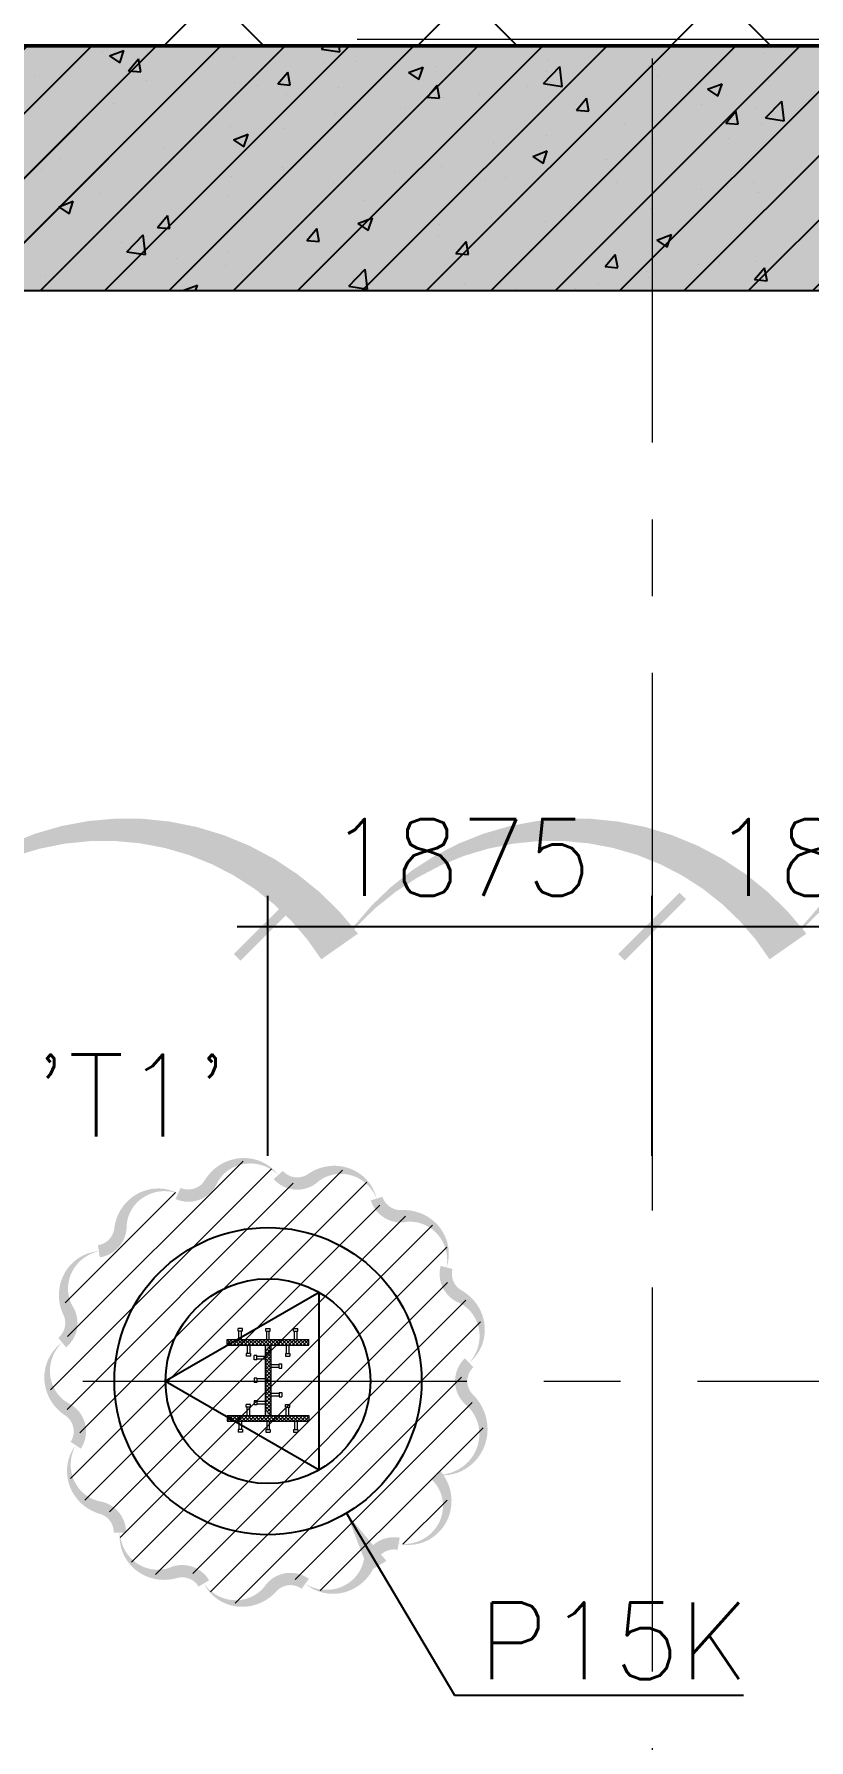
# Model space of a CAD drawing. Header units: millimetres. Extents: x -346728 to 1320345, y -537202 to -385966.
# Drawn here: x 183622 to 187404, y -418418 to -410089 of the extents above; entities that cross this region are included whole.
import ezdxf
from ezdxf.xclip import XClip

# ---------------------------------------------------------------- set-up
doc = ezdxf.new("R2010")
doc.units = ezdxf.units.MM
doc.header["$LTSCALE"] = 100
doc.header["$XCLIPFRAME"] = 2
doc.linetypes.add('DASHED2', pattern=[0.375, 0.25, -0.125])
doc.linetypes.add('X1326_GLB$0$CENTER', pattern=[2, 1.25, -0.25, 0.25, -0.25])
for name, color, linetype, lineweight in [('0 T TEXT', 7, 'Continuous', 13), ('A-giao thong', 8, 'Continuous', 15), ('KCMANH', 8, 'Continuous', 13), ('KINGPOST', 5, 'Continuous', 20), ('X1326_GLB$0$A-tim', 8, 'X1326_GLB$0$CENTER', 9)]:
    doc.layers.add(name, color=color, linetype=linetype, lineweight=lineweight)
doc.layers.add('CL load', color=1, linetype='Continuous', plot=False)
for name, color, linetype in [('hach', 253, 'Continuous'), ('PILE MARK', 8, 'Continuous'), ('PL', 3, 'Continuous'), ('PLT', 6, 'Continuous'), ('W2', 4, 'Continuous'), ('XR_1326_csPL$0$hach', 253, 'Continuous'), ('XR_1326_csPL$0$W2', 4, 'Continuous')]:
    doc.layers.add(name, color=color, linetype=linetype)
doc.styles.add('simplex', font='simplex.shx')
doc.dimstyles.new('100', dxfattribs={"dimscale": 150, "dimtxt": 2.5, "dimasz": 2, "dimexe": 1, "dimexo": 1, "dimgap": 1, "dimtad": 1, "dimdec": 0, "dimzin": 0, "dimdsep": 46, "dimtxsty": 'simplex', "dimblk": 'ARCHTICK', "dimcen": 1, "dimdle": 1, "dimclrd": 256, "dimclre": 256, "dimclrt": 6, "dimadec": 0, "dimazin": 0, "dimtfac": 1, "dimtdec": 0, "dimtix": 1, "dimtmove": 2, "dimatfit": 3, "dimfxl": 1, "dimtolj": 1, "dimtzin": 0, "dimarcsym": 0})
pattern_1 = [(44.99999999999996, (188543.3296231151, 11377564.43864295), (-8.980256121069152, 8.980256121069138), []), (135, (188543.3296231151, 11377564.43864295), (-8.980256121069152, -8.980256121069138), [])]

# ---------------------------------------------------------------- blocks, each defined once
blk = doc.blocks.new('_ArchTick')
at = {"color": 0, "linetype": 'ByBlock', "const_width": 0.15}
blk.add_lwpolyline([(-0.5, -0.5), (0.5, 0.5)], dxfattribs=at)
blk = doc.blocks.new('*D337')
at = {"layer": 'CL load', "lineweight": -2, "transparency": 16777216}
for p, q in [((184763.5848966265, -415566.5846771841), (184763.5848966265, -414296.6665419902)), ((186638.5848966265, -415566.5846771841), (186638.5848966265, -414296.6665419902)), ((184613.5848966265, -414446.6665419902), (186788.5848966265, -414446.6665419902))]:
    blk.add_line(p, q, dxfattribs=at)
at = {"layer": 'DEFPOINTS', "color": 0, "transparency": 16777216}
for p in [(186638.5848966265, -414446.6665419902), (184763.5848966265, -415716.5846771841, -1.055066150001949e-07), (186638.5848966265, -415716.5846771841, -1.055066150001949e-07)]:
    blk.add_point(p, dxfattribs=at)
at = {"layer": 'CL load', "lineweight": -2, "transparency": 16777216, "xscale": 300, "yscale": 300, "zscale": 300, "rotation": 180}
blk.add_blockref('_ArchTick', (184763.5848966265, -414446.6665419902), dxfattribs=at)
at = {"layer": 'CL load', "lineweight": -2, "transparency": 16777216, "xscale": 300, "yscale": 300, "zscale": 300}
blk.add_blockref('_ArchTick', (186638.5848966265, -414446.6665419902), dxfattribs=at)
at = {"layer": 'CL load', "color": 6, "transparency": 16777216, "insert": (185701.0848966265, -414109.1665419902), "char_height": 375, "attachment_point": 5, "style": 'simplex'}
blk.add_mtext('\\A1;1875', dxfattribs=at)
blk = doc.blocks.new('*D338')
at = {"layer": 'CL load', "lineweight": -2, "transparency": 16777216}
for p, q in [((186638.584825083, -415566.5846771841), (186638.584825083, -414296.6665419902)), ((188513.584825083, -415566.5846771841), (188513.584825083, -414296.6665419902)), ((186488.584825083, -414446.6665419902), (188663.584825083, -414446.6665419902))]:
    blk.add_line(p, q, dxfattribs=at)
at = {"layer": 'DEFPOINTS', "color": 0, "transparency": 16777216}
for p in [(188513.584825083, -414446.6665419902), (186638.584825083, -415716.5846771841, -1.055066150001949e-07), (188513.584825083, -415716.5846771841, -1.055066150001949e-07)]:
    blk.add_point(p, dxfattribs=at)
at = {"layer": 'CL load', "lineweight": -2, "transparency": 16777216, "xscale": 300, "yscale": 300, "zscale": 300, "rotation": 180}
blk.add_blockref('_ArchTick', (186638.584825083, -414446.6665419902), dxfattribs=at)
at = {"layer": 'CL load', "lineweight": -2, "transparency": 16777216, "xscale": 300, "yscale": 300, "zscale": 300}
blk.add_blockref('_ArchTick', (188513.584825083, -414446.6665419902), dxfattribs=at)
at = {"layer": 'CL load', "color": 6, "transparency": 16777216, "insert": (187576.084825083, -414109.1665419902), "char_height": 375, "attachment_point": 5, "style": 'simplex'}
blk.add_mtext('\\A1;1875', dxfattribs=at)
blk = doc.blocks.new('LVL-KHUNGTEN')
blk.add_lwpolyline([(61072.91373489425, 41092.78793908656), (119123.5098692991, 41092.78793908656), (119123.5098692991, 61.8816838347775), (61072.91373489425, 61.8816838347775)], close=True)
blk = doc.blocks.new('mb duong hh')
at = {"layer": '0 T TEXT', "color": 8, "linetype": 'DASHED2', "ltscale": 300}
blk.add_lwpolyline([(75940.43296678987, 34596.03093707142), (80501.3139130965, 41668.3570130578), (80490.62527430942, 88860.91351348581), (75484.28902985697, 93867.6576685782), (-20031.13103089965, 93859.7170491144), (-33609.89450179785, 75885.42133082869), (-26182.13417041133, 55954.73076759395), (-6300.006955242541, 2611.935753152356), (0, 0)], close=True, dxfattribs=at)
blk = doc.blocks.new('MB HANG RAO TAM')
h = blk.add_hatch()
h.set_pattern_fill('ANSI37', color=8, scale=7000, style=0)
h.set_pattern_definition([(45, (527887.4079488972, 631399.8887585986), (-618.7184335382291, 618.7184335382291), []), (135, (527887.4079488972, 631399.8887585986), (-618.7184335382291, -618.7184335382291), [])])
h.paths.add_polyline_path([(89794.4117202581, 74797.30097743822), (94796.06909740585, 69797.46355003165), (94804.3638102131, 22611.36642657302), (90245.68302062989, 15544.39581874706), (52522.94278892089, -1634.203767297906), (34323.73216909924, -9921.962356466684), (14325.33876059836, -19029.05348080298), (8025.495783872, -16417.18622394174), (-19266.64754346496, 56832.40869197866), (-5687.515177183872, 74797.29823461012), (41806.40198183438, 74797.29959892743), (65796.85632604541, 74797.30188842712)], flags=16)
h.paths.add_polyline_path([(-17292.9443327034, 40146.43408464215), (-15159.58504788362, 40937.88851280994), (-12777.24436101399, 34516.30763202184), (-15127.05660728077, 33729.95129755384), (-10492.9689787729, 20001.38025799184), (4783.535672410013, -19372.91856733162), (12547.72057359139, -21452.95036589808), (91489.90458454317, 14752.46963246423), (95487.5385869357, 20873.62624876702), (95619.70384427672, 46027.09005193476), (95769.82040125481, 74597.01423754462), (91824.51706728627, 78101.09494480758), (52350.08600903358, 76925.75132380711), (14007.95230215261, 75822.42495960195), (-9258.554181215033, 75871.13197423331), (-23843.65629077467, 71026.76303072285), (-24251.0530014848, 60759.9608062153)])
at = {"layer": 'XR_1326_csPL$0$W2', "color": 7, "ltscale": 0.5, "elevation": -2.744855009950697e-08}
blk.add_lwpolyline([(8025.494193787104, -16417.18556470441), (14325.33736579077, -19029.05341459147), (90245.68364006604, 15544.39677901135), (94804.3638098313, 22611.36859852046), (94796.06909740585, 69797.46355003165), (89794.40878329634, 74797.3010340432), (-5687.51513439772, 74797.29829121521), (-19266.64890838732, 56832.40874858369)], close=True, dxfattribs=at)
blk = doc.blocks.new('KP50 TOI SAN L1')
at = {"ltscale": 0.1}
h = blk.add_hatch(color=3, dxfattribs=at)
h.dxf.hatch_style = 1
h.paths.add_polyline_path([(14.40000000000146, 171.2000000000116), (-14.39999999999418, 171.2000000000116), (-14.39999999999418, 142.3999999999905)])
h.paths.add_polyline_path([(-14.39999999999418, -142.3999999999687), (-14.39999999999418, -171.1999999999825), (14.40000000000146, -171.1999999999825)])
at = {"layer": 'KCMANH', "linetype": 'ByBlock'}
h = blk.add_hatch(dxfattribs=at)
h.set_pattern_fill('ANSI37', color=3, scale=4, style=0)
h.set_pattern_definition(pattern_1)
h.paths.add_polyline_path([(-200, 200.0000000000109), (-200, 171.2000000000116), (200, 171.2000000000116), (200, 200.0000000000109)])
h = blk.add_hatch(dxfattribs=at)
h.set_pattern_fill('ANSI37', color=3, scale=4, style=0)
h.set_pattern_definition([(44.99999999999996, (188728.9296231151, 11377564.43864295), (-8.980256121069152, 8.980256121069138), []), (135, (188728.9296231151, 11377564.43864295), (-8.980256121069152, -8.980256121069138), [])])
h.paths.add_polyline_path([(14.40000000000146, 171.2000000000116), (-14.39999999999418, 142.3999999999905), (-14.39999999999418, -142.3999999999687), (14.40000000000146, -171.1999999999825)])
h = blk.add_hatch(dxfattribs=at)
h.set_pattern_fill('ANSI37', color=3, scale=4, style=0)
h.set_pattern_definition(pattern_1)
h.paths.add_polyline_path([(-200, -171.1999999999825), (-200, -199.9999999999891), (200, -199.9999999999891), (200, -171.1999999999825)])
for p, q in [((-125.1904738589728, 252.8000000000029), (-145.990473858983, 252.8000000000029)), ((-145.990473858983, 240), (-145.990473858983, 252.8000000000029)), ((-125.1904738589728, 240), (-125.1904738589728, 252.8000000000029)), ((-10.40000000000146, 252.8000000000029), (10.40000000000146, 252.8000000000029)), ((-10.40000000000146, 240), (-10.40000000000146, 252.8000000000029)), ((10.40000000000146, 240), (10.40000000000146, 252.8000000000029)), ((125.1904738589801, 252.8000000000029), (145.990473858983, 252.8000000000029)), ((125.1904738589801, 240), (125.1904738589801, 252.8000000000029)), ((145.990473858983, 240), (145.990473858983, 252.8000000000029)), ((-125.1904738589728, 240), (-145.990473858983, 240)), ((-141.9904738589757, 200), (-141.9904738589757, 240)), ((-129.1904738589801, 200), (-129.1904738589801, 240)), ((-101.9904738589757, 171.1999999999971), (-101.9904738589757, 131.1999999999971)), ((-89.19047385898011, 171.1999999999971), (-89.19047385898011, 131.1999999999971)), ((-10.40000000000146, 240), (10.40000000000146, 240)), ((-6.400000000001455, 200), (-6.400000000001455, 240)), ((6.400000000001455, 200), (6.400000000001455, 240)), ((89.19047385898011, 171.1999999999971), (89.19047385898011, 131.1999999999971)), ((101.990473858983, 171.1999999999971), (101.990473858983, 131.1999999999971)), ((125.1904738589801, 240), (145.990473858983, 240)), ((129.1904738589801, 200), (129.1904738589801, 240)), ((141.990473858983, 200), (141.990473858983, 240)), ((-85.19047385897284, 131.1999999999971), (-105.990473858983, 131.1999999999971)), ((-105.990473858983, 131.1999999999971), (-105.990473858983, 118.4000000000015)), ((-85.19047385897284, 118.4000000000015), (-105.990473858983, 118.4000000000015)), ((-85.19047385897284, 131.1999999999971), (-85.19047385897284, 118.4000000000015)), ((-67.19999999999709, 99.5998938560515), (-67.19999999999709, 120.3998938560471)), ((-54.39999999999418, 120.3998938560471), (-67.19999999999709, 120.3998938560471)), ((-54.39999999999418, 99.5998938560515), (-67.19999999999709, 99.5998938560515)), ((-54.39999999999418, 99.5998938560515), (-54.39999999999418, 120.3998938560471)), ((-14.39999999999418, 116.3998938560471), (-54.39999999999418, 116.3998938560471)), ((-14.39999999999418, 103.5998938560515), (-54.39999999999418, 103.5998938560515)), ((85.19047385898011, 131.1999999999971), (105.990473858983, 131.1999999999971)), ((85.19047385898011, 131.1999999999971), (85.19047385898011, 118.4000000000015)), ((85.19047385898011, 118.4000000000015), (105.990473858983, 118.4000000000015)), ((105.990473858983, 131.1999999999971), (105.990473858983, 118.4000000000015)), ((-67.19999999999709, 10.40000000000146), (-67.19999999999709, -10.40000000000146)), ((-54.39999999999418, 10.40000000000146), (-67.19999999999709, 10.40000000000146)), ((-54.39999999999418, 10.40000000000146), (-54.39999999999418, -10.40000000000146)), ((-14.39999999999418, 6.400000000001455), (-54.39999999999418, 6.400000000001455)), ((14.40000000000146, 76.39989385604713), (54.40000000000146, 76.39989385604713)), ((14.40000000000146, 63.59989385605149), (54.40000000000146, 63.59989385605149)), ((54.40000000000146, 59.59989385605149), (54.40000000000146, 80.39989385604713)), ((54.40000000000146, 80.39989385604713), (67.20000000000437, 80.39989385604713)), ((54.40000000000146, 59.59989385605149), (67.20000000000437, 59.59989385605149)), ((67.20000000000437, 59.59989385605149), (67.20000000000437, 80.39989385604713)), ((-54.39999999999418, -10.40000000000146), (-67.19999999999709, -10.40000000000146)), ((-14.39999999999418, -6.400000000001455), (-54.39999999999418, -6.400000000001455)), ((14.40000000000146, -63.59989385605149), (54.40000000000146, -63.59989385605149)), ((14.40000000000146, -76.39989385604713), (54.40000000000146, -76.39989385604713)), ((54.40000000000146, -59.59989385605149), (54.40000000000146, -80.39989385604713)), ((54.40000000000146, -59.59989385605149), (67.20000000000437, -59.59989385605149)), ((54.40000000000146, -80.39989385604713), (67.20000000000437, -80.39989385604713)), ((67.20000000000437, -59.59989385605149), (67.20000000000437, -80.39989385604713)), ((-85.19047385897284, -118.4000000000015), (-105.990473858983, -118.4000000000015)), ((-105.990473858983, -131.1999999999971), (-105.990473858983, -118.4000000000015)), ((-85.19047385897284, -131.1999999999971), (-105.990473858983, -131.1999999999971)), ((-101.9904738589757, -171.1999999999971), (-101.9904738589757, -131.1999999999971)), ((-89.19047385898011, -171.1999999999971), (-89.19047385898011, -131.1999999999971)), ((-85.19047385897284, -131.1999999999971), (-85.19047385897284, -118.4000000000015)), ((-67.19999999999709, -99.5998938560515), (-67.19999999999709, -120.3998938560471)), ((-54.39999999999418, -99.5998938560515), (-67.19999999999709, -99.5998938560515)), ((-54.39999999999418, -120.3998938560471), (-67.19999999999709, -120.3998938560471)), ((-54.39999999999418, -99.5998938560515), (-54.39999999999418, -120.3998938560471)), ((-14.39999999999418, -103.5998938560515), (-54.39999999999418, -103.5998938560515)), ((-14.39999999999418, -116.3998938560471), (-54.39999999999418, -116.3998938560471)), ((85.19047385898011, -118.4000000000015), (105.990473858983, -118.4000000000015)), ((85.19047385898011, -131.1999999999971), (85.19047385898011, -118.4000000000015)), ((85.19047385898011, -131.1999999999971), (105.990473858983, -131.1999999999971)), ((89.19047385898011, -171.1999999999971), (89.19047385898011, -131.1999999999971)), ((101.990473858983, -171.1999999999971), (101.990473858983, -131.1999999999971)), ((105.990473858983, -131.1999999999971), (105.990473858983, -118.4000000000015)), ((-125.1904738589728, -240), (-145.990473858983, -240)), ((-145.990473858983, -240), (-145.990473858983, -252.8000000000029)), ((-141.9904738589757, -200), (-141.9904738589757, -240)), ((-129.1904738589801, -200), (-129.1904738589801, -240)), ((-125.1904738589728, -240), (-125.1904738589728, -252.8000000000029)), ((-10.40000000000146, -240), (10.40000000000146, -240)), ((-10.40000000000146, -240), (-10.40000000000146, -252.8000000000029)), ((-6.400000000001455, -200), (-6.400000000001455, -240)), ((6.400000000001455, -200), (6.400000000001455, -240)), ((10.40000000000146, -240), (10.40000000000146, -252.8000000000029)), ((125.1904738589801, -240), (145.990473858983, -240)), ((125.1904738589801, -240), (125.1904738589801, -252.8000000000029)), ((129.1904738589801, -200), (129.1904738589801, -240)), ((141.990473858983, -200), (141.990473858983, -240)), ((145.990473858983, -240), (145.990473858983, -252.8000000000029)), ((-125.1904738589728, -252.8000000000029), (-145.990473858983, -252.8000000000029)), ((-10.40000000000146, -252.8000000000029), (10.40000000000146, -252.8000000000029)), ((125.1904738589801, -252.8000000000029), (145.990473858983, -252.8000000000029))]:
    blk.add_line(p, q, dxfattribs=at)
at = {"layer": 'KCMANH', "color": 3, "linetype": 'ByBlock'}
blk.add_line((-200, 200), (200, 200), dxfattribs=at)
at = {"layer": 'KINGPOST', "color": 3, "linetype": 'ByBlock'}
for p, q in [((-200, 171.1999999999971), (-200, 200)), ((-200, 171.1999999999971), (200, 171.1999999999971)), ((-14.39999999999418, 171.1999999999971), (-14.39999999999418, -171.1999999999971)), ((-14.39999999997235, 142.4000000000015), (14.40000000000146, 171.1999999999971)), ((14.40000000000146, 171.1999999999971), (14.40000000000146, -171.1999999999971)), ((200, 171.1999999999971), (200, 200)), ((-14.39999999997235, -142.4000000000015), (14.40000000000146, -171.1999999999971)), ((-200, -171.1999999999971), (200, -171.1999999999971)), ((-200, -171.1999999999971), (-200, -200)), ((-200, -200), (200, -200)), ((200, -171.1999999999971), (200, -200))]:
    blk.add_line(p, q, dxfattribs=at)
at = {"layer": 'KINGPOST', "color": 6, "linetype": 'ByBlock'}
blk.add_lwpolyline([(-14.39999999999418, 0), (14.40000000000146, 0)], dxfattribs=at)
blk = doc.blocks.new('B1 Kingpost Layout Plan1')
at = {"layer": 'KCMANH', "linetype": 'ByBlock'}
blk.add_blockref('KP50 TOI SAN L1', (34399.89902041503, -1896.444032042986, -1.201892700919416e-07), dxfattribs=at)

msp = doc.modelspace()

# ---------------------------------------------------------------- hatches: boundary and pattern name
at = {"ltscale": 0.1}
h = msp.add_hatch(color=3, dxfattribs=at)
h.dxf.hatch_style = 1
h.paths.add_polyline_path([(184777.9848966268, -416495.384677184), (184749.1848966268, -416495.384677184), (184749.1848966268, -416524.184677184)])
h.paths.add_polyline_path([(184749.1848966268, -416808.984677184), (184749.1848966268, -416837.784677184), (184777.9848966268, -416837.784677184)])
at = {"layer": 'A-giao thong', "transparency": 33554572}
h = msp.add_hatch(dxfattribs=at)
h.set_pattern_fill('ANSI31', color=256, scale=1000)
h.set_pattern_definition([(45, (146414.6195076137, -513923.2261756079), (-88.38834764831843, 88.38834764831844), [])])
edge = h.paths.add_edge_path()
edge.add_arc((185608.6960729892, -416430.8909271352), 200.091326396924, 313.1890045741997, 423.1890044747136)
edge.add_arc((185754.5051416252, -416142.3756261467), 123.1753799015254, 165.3246326879942, 243.18900447470742, ccw=False)
edge.add_arc((185441.5434322325, -416060.4154517628), 200.3404647350627, 345.3246326879935, 455.3246325885028)
edge.add_arc((185411.5215951568, -415738.2956122163), 123.1753799015117, 197.4523541326421, 275.32463258850305, ccw=False)
edge.add_arc((185102.9846465197, -415835.2949333041), 200.2499081724988, 17.45235413264597, 127.4523540331561)
edge.add_arc((184906.3092493239, -415578.5407607895), 123.1753799015265, 221.3374224332373, 307.4523540331534, ccw=False)
edge.add_arc((184661.2631867319, -415794.1027273251), 203.1902650560175, 41.33742243323479, 151.337422333742)
edge.add_arc((184374.890508279, -415637.5612847475), 123.1753799015094, 245.97207067360318, 331.33742233374693, ccw=False)
edge.add_arc((184243.1926943327, -415932.9717903942), 200.261910843809, 65.97207067360544, 175.9720705741139)
edge.add_arc((183920.5543169117, -415910.252669376), 123.1753799015126, 278.0994113494279, 355.97207057411634, ccw=False)
edge.add_arc((183966.1341927001, -416230.5371583576), 200.3361020571378, 98.09941134942484, 208.0994112499362)
edge.add_arc((183680.7544572373, -416382.9119776234), 123.175379901518, -50.51419146834911, 28.099411249937475, ccw=False)
edge.add_arc((183886.6730772905, -416632.8373371586), 200.6535308265784, 129.4858085316449, 239.4858084321514)
edge.add_arc((183722.2483766473, -416911.8170519082), 123.1753799015154, -33.38585266077672, 59.48580843215609, ccw=False)
edge.add_arc((183992.1865456135, -417089.7128634233), 200.1101515091129, 146.6141473392238, 256.6141472397279)
edge.add_arc((183917.3434549568, -417404.2157196908), 123.1753799015155, -1.2513417107547866, 76.61414723972922, ccw=False)
edge.add_arc((184240.7857196304, -417411.2808327572), 200.3440389897893, 178.7486582892484, 288.7486581897573)
edge.add_arc((184344.7704542061, -417717.6335532853), 123.1753799015132, 30.876836025434216, 108.7486581897549, ccw=False)
edge.add_arc((184622.3465447382, -417551.6600698904), 200.2371789537907, 210.876836025434, 320.876835925943)
edge.add_arc((184873.2472162438, -417755.7299997268), 123.1753799015087, 54.01226688685409, 140.8768359259447, ccw=False)
edge.add_arc((185064.9904981009, -417491.6991568221), 203.1339398279393, 234.0122668868539, 344.0122667873574)
edge.add_arc((185378.6783974246, -417581.5750376806), 123.1753799015273, 79.39644157920287, 164.0122667873614, ccw=False)
edge.add_arc((185438.1969418806, -417263.6497115923), 200.2731787634664, 259.3964415791925, 404.1286010454199)
edge.add_arc((185603.0773153843, -416913.2829940317), 211.9778768860564, 264.279643978025, 407.3982272340489)
edge.add_arc((185829.9421341681, -416666.5846771878), 123.175379901495, 133.189004574196, 227.3982272340362, ccw=False)
at = {"layer": 'hach'}
h = msp.add_hatch(dxfattribs=at)
h.set_pattern_fill('ANSI31', color=256, scale=70)
h.set_pattern_definition([(45, (121918.5586272281, -508591.2227448209), (-157.1544821187101, 157.1544821187102), [])])
h.paths.add_polyline_path([(142200.7174031938, -410142.157258469), (128621.2299212609, -428107.5122169152), (155914.0807850178, -501359.0065796374), (162214.0877402602, -503970.9423327898), (238136.4096880872, -469396.5978761645), (242695.206744063, -462329.4458765544), (242687.1652499498, -415142.6860857411), (237685.1483409582, -410142.1572584765)])
h.paths.add_polyline_path([(142797.9098990844, -411342.1571560285), (129975.6618433549, -428305.7014718884), (156856.1871301314, -500450.5520168371), (162191.6436317093, -502662.5923677236), (237318.7880773254, -468450.3646135417), (241495.1464346874, -461976.0778765109), (241487.0023686721, -415639.3961758266), (237188.1965684931, -411342.1571560359)], flags=16)
h = msp.add_hatch(dxfattribs=at)
h.set_pattern_fill('AR-CONC', color=256, scale=4)
h.set_pattern_definition([(49.99999999999999, (121918.5586272281, -508591.2227448209), (728.738675984016, -63.75634215561234), [76.2, -838.2]), (355, (121918.5586272281, -508591.2227448209), (-140.9736856998774, 764.2273809561406), [60.96, -670.56233668]), (100.4514446999999, (121979.2866552282, -508596.5357588209), (587.7649883614131, 700.4710076487804), [64.76003519999988, -712.360978399999]), (46.18420000000002, (121918.5586272281, -508388.022744821), (1084.31616356852, -168.1693117309086), [114.2999999999996, -1257.299999999994]), (96.63555760999992, (122008.9182272282, -508402.0367448209), (949.616536206012, 989.7044983908861), [97.14009256, -1068.54243264]), (351.1841511700001, (121918.5586272281, -508388.022744821), (949.6165362599081, 989.7044983421306), [91.43986828, -1005.83892768]), (21, (122020.1586272282, -508438.822744821), (606.4575650765299, -409.0607927483504), [76.2, -838.2]), (326.0000000000001, (122020.1586272282, -508438.822744821), (247.2081133905883, 736.7518644892771), [60.96, -670.56]), (71.45144499999999, (122070.6967576282, -508472.911144421), (853.6656771148646, 327.691075543621), [64.7600352, -712.3597503999999]), (37.50000000000001, (121918.5586272281, -508591.2227448209), (12.35441300236727, 338.2201554926124), [0, -662.432, 0, -680.72, 0, -673.1]), (7.499999999999999, (121918.5586272281, -508591.2227448209), (267.278650041223, 400.722299272478), [0, -388.112, 0, -647.192, 0, -256.54]), (327.5, (121691.9906272281, -508591.2227448209), (542.3623806674856, -22.91497597069377), [0, -254, 0, -792.48, 0, -1051.56]), (317.5, (121590.390627228, -508591.2227448209), (592.5167255440722, 101.7059641333321), [0, -330.2, 0, -526.288, 0, -746.76])])
h.paths.add_polyline_path([(142200.7174031938, -410142.157258469), (128621.2299212609, -428107.5122169152), (155914.0807850178, -501359.0065796374), (162214.0877402602, -503970.9423327898), (238136.4096880872, -469396.5978761645), (242695.206744063, -462329.4458765544), (242687.1652499498, -415142.6860857411), (237685.1483409582, -410142.1572584765)])
h.paths.add_polyline_path([(142797.9098990844, -411342.1571560285), (129975.6618433549, -428305.7014718884), (156856.1871301314, -500450.5520168371), (162191.6436317093, -502662.5923677236), (237318.7880773254, -468450.3646135417), (241495.1464346874, -461976.0778765109), (241487.0023686721, -415639.3961758266), (237188.1965684931, -411342.1571560359)], flags=16)

# ---------------------------------------------------------------- linework, layer by layer
at = {"elevation": -1404.949430587001}
msp.add_lwpolyline([(182924.8835407615, -414544.0266921301, 0, 218.8510542577968, -0.52056705), (185113.3940833395, -414544.0266921301, 0, 218.8510542577968, -0.52056705), (187301.9046259174, -414544.0266921301, 0, 218.8510542577968, -0.52056705), (189490.4151684954, -414544.0266921301, 0, 218.8510542577968, -0.52056705), (191678.9257110735, -414544.0266921301, 0, 218.8510542577968, -0.52056705), (193867.4362536513, -414544.0266921301, 0, 218.8510542577968, -0.52056705), (196055.9467962294, -414544.0266921301, 0, 218.8510542577968, -0.52056705), (198244.4573388072, -414544.0266921301, 0, 218.8510542577968, -0.52056705), (200432.9678813853, -414544.0266921301, 0, 218.8510542577968, -0.52056705), (202621.4784239634, -414544.0266921301, 0, 218.8510542577968, -0.52056705), (204809.9889665412, -414544.0266921301, 0, 218.8510542577968, -0.52056705), (206998.4995091193, -414544.0266921301, 0, 218.8510542577968, -0.52056705), (209187.0100516971, -414544.0266921301, 0, 218.8510542577968, -0.52056705), (209622.3751595705, -416297.1721268347, 0, 218.8510542577968, -0.52056705), (209622.3751595705, -418485.6826694127, 0, 218.8510542577968, -0.52056705), (209622.3751595705, -420674.1932119906, 0, 218.8510542577968, -0.52056705), (209622.3751595705, -422862.7037545686, 0, 218.8510542577968, -0.52056705), (209622.3751595705, -425051.2142971466, 0, 218.8510542577968, -0.52056705), (209622.3751595705, -427239.7248397245, 0, 218.8510542577968, -0.52056705), (209622.3751595705, -429428.2353823025, 0, 218.8510542577968, -0.52056705)], format="xyseb", dxfattribs=at)
at = {"color": 5, "elevation": -2718.252243048524}
msp.add_lwpolyline([(185745.640017351, -416576.777509801, 0, 60, 0.5205670500000068), (185698.9470310235, -416252.3095634012, 60, 60, -0.3534527118638525), (185635.3481417806, -416111.1701201911, 0, 60, 0.5205670500000036), (185422.9521054347, -415860.9394773245, 60, 60, -0.3534915216528338), (185294.0163868031, -415775.2374614339, 0, 60, 0.52056705), (184981.2123804647, -415676.3246815494, 60, 60, -0.3944898867801987), (184813.8251220284, -415659.8971398404, 0, 60, 0.5205670499999941), (184482.9719316974, -415696.6424164712, 60, 60, -0.3907150967676189), (184324.7357217742, -415750.0631585298, 0, 60, 0.5205670499999991), (184043.4254447832, -415918.9048453696, 60, 60, -0.3534933906758924), (183937.9086268179, -416032.1993878295, 0, 60, 0.5205670500000176), (183789.4113652364, -416324.8960267308, 60, 60, -0.3571345252974193), (183759.0800897352, -416477.9765320467, 0, 60, 0.520567049999982), (183784.7908930686, -416805.7010406113, 60, 60, -0.4289707164981073), (183825.0978186476, -416979.5973329206, 0, 60, 0.5205670499999676), (183945.8595041731, -417284.3866366142, 60, 60, -0.3534581953911722), (184040.489459496, -417406.9056601864, 0, 60, 0.5205670499999923), (184305.1797575201, -417600.9941476378, 60, 60, -0.3534892819256612), (184450.4884897823, -417654.4206497942, 0, 60, 0.5205670500000038), (184777.6888197498, -417678.007627958, 60, 60, -0.3982747208827367), (184945.626551305, -417656.0635255744, 0, 60, 0.5205670499999902), (185260.2673566314, -417547.6486521948, 60, 60, -0.3869502103842332), (185401.3441942821, -417460.5030100825, 0, 60, 0.7314348883771284), (185581.9487879866, -417124.2052679127, 0, 60, 0.7206828507104402), (185746.5648741413, -416757.2511358389, 60, 60, -0.435898308053293)], format="xyseb", close=True, dxfattribs=at)
at = {"layer": 'PL'}
for points, elevation in [([(185013.5848966265, -417099.5973790763), (185013.5848966265, -416233.5719752918), (184263.5848966265, -416666.5846771841)], -1404.949430317539), ([(185013.5849681702, -417099.5974815143), (185013.5849681702, -416233.5720777299), (184263.5849681702, -416666.5847796221)], -1404.949430326806)]:
    msp.add_lwpolyline(points, close=True, dxfattribs=dict(at, elevation=elevation))
for centre, radius in [((184763.5848966265, -416666.5846771841, -1404.949430317539), 750), ((184763.5849681702, -416666.5847796221, -1404.949430326806), 750), ((184763.5848966265, -416666.5846771841, -1404.949430317539), 500), ((184763.5849681702, -416666.5847796221, -1404.949430326806), 500)]:
    msp.add_circle(centre, radius, dxfattribs=at)
at = {"layer": 'W2', "ltscale": 0.5, "elevation": -1404.949429693151}
for points in [[(142200.7173316503, -410142.1571560284), (128621.2298497174, -428107.5121144747), (155914.0807134742, -501359.0064771969), (162214.087668717, -503970.9422303493), (238136.409616544, -469396.597773724), (242695.2085601218, -462329.4428479093), (242686.9149874657, -415142.1244229245), (237685.1247243183, -410142.1571560359)], [(142797.9098990844, -411342.1571560285), (129975.6618433549, -428305.7014718884), (156856.1871301314, -500450.5520168371), (162191.6436317093, -502662.5923677236), (237318.7880773254, -468450.3646135417), (241495.1464346874, -461976.0778765109), (241487.0023686721, -415639.3961758266), (237188.1965684931, -411342.1571560359)]]:
    msp.add_lwpolyline(points, close=True, dxfattribs=at)
at = {"layer": 'X1326_GLB$0$A-tim', "ltscale": 15}
for p, q in [((186638.5848250832, -398208.6109563511, -1404.949430403934), (186638.5848250841, -512162.695561827, -1404.949430868427)), ((120859.4542972323, -416666.5694082488, -1404.949430906714), (255546.0027297724, -416666.5694082489, -1404.949430916082))]:
    msp.add_line(p, q, dxfattribs=at)
at = {"layer": 'XR_1326_csPL$0$hach', "color": 250}
for p, q in [((182707.7843644769, -411342.1571560315, -1404.949430165231), (183907.784262036, -410142.1572584722, -1404.949430165231)), ((183022.0933287142, -411342.1571560315, -1404.949430165231), (184222.0932262736, -410142.1572584722, -1404.949430165231)), ((183336.4022929515, -411342.1571560315, -1404.949430165231), (184536.4021905109, -410142.1572584723, -1404.949430165231)), ((183650.7112571891, -411342.1571560316, -1404.949430165231), (184850.7111547483, -410142.1572584723, -1404.949430165231)), ((183839.6636361834, -410152.158448658, -1404.949430165231), (183839.6636361834, -410152.158448658, -1404.949430165231)), ((183954.0666114784, -410180.3297118646, -1404.949430165231), (183954.0666114784, -410180.3297118646, -1404.949430165231)), ((183965.0202214264, -411342.1571560316, -1404.949430165231), (185165.0201189856, -410142.1572584723, -1404.949430165231)), ((183989.2612407124, -410195.6546661129, -1404.949430165231), (184039.7993711355, -410229.7430655085, -1404.949430165231)), ((183989.3020866521, -410195.5645610578, -1404.949430165231), (184060.4409151511, -410168.2569233025, -1404.949430165231)), ((184039.8060747111, -410229.745183163, -1404.949430165231), (184060.4067725614, -410168.3491457731, -1404.949430165231)), ((184082.921712681, -410268.554496032, -1404.949430165231), (184131.9021285391, -410210.1819094663, -1404.949430165231)), ((184143.7073331401, -410273.8603349271, -1404.949430165231), (184131.9597202228, -410210.1747341224, -1404.949430165231)), ((184279.3291856638, -411342.1571560316, -1404.949430165231), (185479.3290832232, -410142.1572584723, -1404.949430165231)), ((184496.428992146, -410203.2446878354, -1404.949430165231), (184496.428992146, -410203.2446878354, -1404.949430165231)), ((184593.593661208, -410201.713901507, -1404.949430165231), (184593.593661208, -410201.713901507, -1404.949430165231)), ((184593.6381499014, -411342.1571560316, -1404.949430165231), (185793.6380474605, -410142.1572584724, -1404.949430165231)), ((184907.9471141385, -411342.1571560317, -1404.949430165231), (186107.9470116979, -410142.1572584724, -1404.949430165231)), ((185024.2254862581, -410161.862611346, -1404.949430165231), (185043.1326741856, -410142.1572584723, -1404.949430165231)), ((185024.2402637366, -410161.8939567477, -1404.949430165231), (185114.5998637514, -410175.9079567565, -1404.949430165231)), ((185114.605081244, -410175.8742797085, -1404.949430165231), (185110.6826824356, -410142.1572584724, -1404.949430165231)), ((185222.256078376, -411342.1571560317, -1404.949430165231), (186422.2559759354, -410142.1572584724, -1404.949430165231)), ((185536.5650426134, -411342.1571560317, -1404.949430165231), (186736.5649401728, -410142.1572584724, -1404.949430165231)), ((185850.8740068509, -411342.1571560318, -1404.949430165231), (187050.8739044103, -410142.1572584724, -1404.949430165231)), ((186133.9691771353, -410215.6417914058, -1404.949430165231), (186133.9691771353, -410215.6417914058, -1404.949430165231)), ((186165.1829710883, -411342.1571560318, -1404.949430165231), (187365.1828686474, -410142.1572584725, -1404.949430165231)), ((186388.3144418721, -410182.1566020537, -1404.949430165231), (186388.3144418721, -410182.1566020537, -1404.949430165231)), ((186479.4919353256, -411342.1571560318, -1404.949430165231), (187679.491832885, -410142.1572584724, -1404.949430165231)), ((186793.8008995629, -411342.1571560319, -1404.949430165231), (187993.8007971224, -410142.1572584725, -1404.949430165231)), ((187108.1098638005, -411342.1571560319, -1404.949430165231), (188308.1097613597, -410142.1572584725, -1404.949430165231)), ((187184.6615679814, -410185.9592548051, -1404.949430165231), (187184.6615679814, -410185.9592548051, -1404.949430165231)), ((183625.9256580473, -410293.888836414, -1404.949430165231), (183625.9256580473, -410293.888836414, -1404.949430165231)), ((184071.9419408604, -410273.2510638802, -1404.949430165231), (184071.9419408604, -410273.2510638802, -1404.949430165231)), ((184082.9214143111, -410268.5579029365, -1404.949430165231), (184143.6494431068, -410273.8709170144, -1404.949430165231)), ((184811.6603886651, -410332.3108381875, -1404.949430165231), (184860.6408045232, -410273.9382516218, -1404.949430165231)), ((184872.4437837541, -410337.6171183257, -1404.949430165231), (184860.6961708367, -410273.931517521, -1404.949430165231)), ((185038.7913728133, -410226.159663806, -1404.949430165231), (185038.7913728133, -410226.159663806, -1404.949430165231)), ((185193.342667779, -410223.2453162225, -1404.949430165231), (185193.342667779, -410223.2453162225, -1404.949430165231)), ((185449.3844842539, -410277.0243871174, -1404.949430165231), (185499.9226146769, -410311.112786513, -1404.949430165231)), ((185449.4255937178, -410276.9337007419, -1404.949430165231), (185520.5644222168, -410249.6260629866, -1404.949430165231)), ((185492.3139944131, -410300.1172988011, -1404.949430165231), (185492.3139944131, -410300.1172988011, -1404.949430165231)), ((185499.9292573063, -410311.1148770332, -1404.949430165231), (185520.5299551567, -410249.7188396433, -1404.949430165231)), ((185581.1537534809, -410249.0746397767, -1404.949430165231), (185581.1537534809, -410249.0746397767, -1404.949430165231)), ((186108.5416498264, -410330.0319230768, -1404.949430165231), (186187.6763611846, -410247.556548217, -1404.949430165231)), ((186123.5161341483, -410271.9896157474, -1404.949430165231), (186123.5161341483, -410271.9896157474, -1404.949430165231)), ((186198.920444666, -410344.0436844276, -1404.949430165231), (186187.6955560188, -410247.5543095855, -1404.949430165231)), ((186621.8250954818, -410242.9132745106, -1404.949430165231), (186621.8250954818, -410242.9132745106, -1404.949430165231)), ((186656.9644951809, -410262.1351792672, -1404.949430165231), (186656.9644951809, -410262.1351792672, -1404.949430165231)), ((186665.8785148156, -410294.9045917181, -1404.949430165231), (186665.8785148156, -410294.9045917181, -1404.949430165231)), ((184168.2880387148, -410316.8038123847, -1404.949430165231), (184168.2880387148, -410316.8038123847, -1404.949430165231)), ((184600.8259422349, -410324.9512803559, -1404.949430165231), (184600.8259422349, -410324.9512803559, -1404.949430165231)), ((184710.6504193824, -410339.7187883555, -1404.949430165231), (184710.6504193824, -410339.7187883555, -1404.949430165231)), ((184811.6600876474, -410332.3142755264, -1404.949430165231), (184872.3881164431, -410337.6272896043, -1404.949430165231)), ((184853.1770816388, -410384.2612696681, -1404.949430165231), (184853.1770816388, -410384.2612696681, -1404.949430165231)), ((185107.5223463756, -410350.776080316, -1404.949430165231), (185107.5223463756, -410350.776080316, -1404.949430165231)), ((185253.0128000498, -410362.6337643261, -1404.949430165231), (185253.0128000498, -410362.6337643261, -1404.949430165231)), ((185540.399064649, -410396.0671803432, -1404.949430165231), (185589.3794805073, -410337.6945937775, -1404.949430165231)), ((185601.180234368, -410401.3739017242, -1404.949430165231), (185589.4326214507, -410337.6883009195, -1404.949430165231)), ((185795.3751807172, -410385.5487402968, -1404.949430165231), (185795.3751807172, -410385.5487402968, -1404.949430165231)), ((186029.3083699379, -410344.6192386439, -1404.949430165231), (186029.3083699379, -410344.6192386439, -1404.949430165231)), ((186108.5558360639, -410330.0620145705, -1404.949430165231), (186198.9154360789, -410344.0760145793, -1404.949430165231)), ((186143.7762682676, -410327.1780747157, -1404.949430165231), (186143.7762682676, -410327.1780747157, -1404.949430165231)), ((186909.5077277956, -410358.394108122, -1404.949430165231), (186960.0458582184, -410392.4825075176, -1404.949430165231)), ((186909.5491007832, -410358.302840426, -1404.949430165231), (186980.6879292825, -410330.9952026707, -1404.949430165231)), ((186960.0524399016, -410392.4845709032, -1404.949430165231), (186980.6531377519, -410331.0885335134, -1404.949430165231)), ((187208.2408954832, -410317.8195676889, -1404.949430165231), (187208.2408954832, -410317.8195676889, -1404.949430165231)), ((184008.3092166908, -410426.6572444892, -1404.949430165231), (184008.3092166908, -410426.6572444892, -1404.949430165231)), ((184211.5218989165, -410468.7367770634, -1404.949430165231), (184211.5218989165, -410468.7367770634, -1404.949430165231)), ((185436.7916443938, -410446.3252027772, -1404.949430165231), (185436.7916443938, -410446.3252027772, -1404.949430165231)), ((185540.3987609838, -410396.0706481162, -1404.949430165231), (185601.1267897795, -410401.3836621941, -1404.949430165231)), ((185622.1245479198, -410398.715237089, -1404.949430165231), (185622.1245479198, -410398.715237089, -1404.949430165231)), ((186269.1374343201, -410459.8270207061, -1404.949430165231), (186329.8654631158, -410465.140034784, -1404.949430165231)), ((186269.137740633, -410459.8235224987, -1404.949430165231), (186318.1181564914, -410401.450935933, -1404.949430165231)), ((186329.916684982, -410465.1306851227, -1404.949430165231), (186318.1690720646, -410401.4450843181, -1404.949430165231)), ((186337.7375613847, -410408.4637162675, -1404.949430165231), (186337.7375613847, -410408.4637162675, -1404.949430165231)), ((186880.0999420523, -410431.3786922382, -1404.949430165231), (186880.0999420523, -410431.3786922382, -1404.949430165231)), ((186997.8764166171, -410523.5798646543, -1404.949430165231), (187046.8568324752, -410465.2072780887, -1404.949430165231)), ((187058.6531355959, -410528.8874685214, -1404.949430165231), (187046.9055226786, -410465.2018677167, -1404.949430165231)), ((187147.4826225909, -410447.744612416, -1404.949430165231), (187147.4826225909, -410447.744612416, -1404.949430165231)), ((187192.8578133952, -410498.2012348077, -1404.949430165231), (187271.9925247532, -410415.7258599479, -1404.949430165231)), ((187283.2358080885, -410512.2130891467, -1404.949430165231), (187272.0109194411, -410415.7237143046, -1404.949430165231)), ((187401.8278873277, -410414.2594230638, -1404.949430165231), (187401.8278873277, -410414.2594230638, -1404.949430165231)), ((183826.730250879, -410519.3955585783, -1404.949430165231), (183826.730250879, -410519.3955585783, -1404.949430165231)), ((184581.2392482055, -410539.9340569996, -1404.949430165231), (184581.2392482055, -410539.9340569996, -1404.949430165231)), ((184844.2749188496, -410548.0311669105, -1404.949430165231), (184844.2749188496, -410548.0311669105, -1404.949430165231)), ((185094.4274751191, -410474.8911615511, -1404.949430165231), (185094.4274751191, -410474.8911615511, -1404.949430165231)), ((186505.8274398686, -410532.2201198112, -1404.949430165231), (186505.8274398686, -410532.2201198112, -1404.949430165231)), ((186997.8761076565, -410523.5833932959, -1404.949430165231), (187058.6041364521, -410528.8964073738, -1404.949430165231)), ((187172.3071549791, -410524.1794102976, -1404.949430165231), (187172.3071549791, -410524.1794102976, -1404.949430165231)), ((187192.8714083913, -410498.2300723934, -1404.949430165231), (187283.2310084061, -410512.2440724022, -1404.949430165231)), ((184059.5875278579, -410611.4712193728, -1404.949430165231), (184059.5875278579, -410611.4712193728, -1404.949430165231)), ((184595.7188057879, -410604.7154588598, -1404.949430165231), (184646.2569362107, -410638.8038582554, -1404.949430165231)), ((184595.7596517287, -410604.6253538061, -1404.949430165231), (184666.8984802277, -410577.3177160508, -1404.949430165231)), ((184646.2635801915, -410638.8059525767, -1404.949430165231), (184666.8642780418, -410577.4099151869, -1404.949430165231)), ((185866.6905270944, -410616.3640906783, -1404.949430165231), (185866.6905270944, -410616.3640906783, -1404.949430165231)), ((186121.0357918311, -410582.8789013262, -1404.949430165231), (186121.0357918311, -410582.8789013262, -1404.949430165231)), ((186644.6100821784, -410600.3553347599, -1404.949430165231), (186644.6100821784, -410600.3553347599, -1404.949430165231)), ((187009.8453105172, -410598.4682936962, -1404.949430165231), (187009.8453105172, -410598.4682936962, -1404.949430165231)), ((183751.9341303576, -410696.7730540661, -1404.949430165231), (183751.9341303576, -410696.7730540661, -1404.949430165231)), ((184251.7581933058, -410649.7371310439, -1404.949430165231), (184251.7581933058, -410649.7371310439, -1404.949430165231)), ((184294.2965110252, -410719.6880300367, -1404.949430165231), (184294.2965110252, -410719.6880300367, -1404.949430165231)), ((185225.0353443721, -410700.8395980736, -1404.949430165231), (185225.0353443721, -410700.8395980736, -1404.949430165231)), ((186055.8420493296, -410686.0851798643, -1404.949430165231), (186106.3801797524, -410720.1735792599, -1404.949430165231)), ((186055.8831587942, -410685.9944934903, -1404.949430165231), (186127.0219872934, -410658.6868557349, -1404.949430165231)), ((186106.3867627867, -410720.1756464469, -1404.949430165231), (186126.9874606371, -410658.7796090571, -1404.949430165231)), ((186131.4218552651, -410665.3982302083, -1404.949430165231), (186131.4218552651, -410665.3982302083, -1404.949430165231)), ((186417.3285849728, -410700.1742578296, -1404.949430165231), (186417.3285849728, -410700.1742578296, -1404.949430165231)), ((183659.2414677614, -410751.4430951772, -1404.949430165231), (183659.2414677614, -410751.4430951772, -1404.949430165231)), ((184585.8984315978, -410784.9835689406, -1404.949430165231), (184585.8984315978, -410784.9835689406, -1404.949430165231)), ((184836.6588916928, -410742.6030060074, -1404.949430165231), (184836.6588916928, -410742.6030060074, -1404.949430165231)), ((184840.2436963346, -410751.4983795885, -1404.949430165231), (184840.2436963346, -410751.4983795885, -1404.949430165231)), ((185379.0212723604, -410765.5179819782, -1404.949430165231), (185379.0212723604, -410765.5179819782, -1404.949430165231)), ((185609.7701349175, -410736.9353925815, -1404.949430165231), (185609.7701349175, -410736.9353925815, -1404.949430165231)), ((185824.8118594289, -410801.8802219628, -1404.949430165231), (185824.8118594289, -410801.8802219628, -1404.949430165231)), ((185921.3836530275, -410788.4329579488, -1404.949430165231), (185921.3836530275, -410788.4329579488, -1404.949430165231)), ((183944.2432488755, -410869.4590763359, -1404.949430165231), (183944.2432488755, -410869.4590763359, -1404.949430165231)), ((184568.8848352032, -410878.1542124922, -1404.949430165231), (184568.8848352032, -410878.1542124922, -1404.949430165231)), ((185082.0730621166, -410813.1113170438, -1404.949430165231), (185082.0730621166, -410813.1113170438, -1404.949430165231)), ((186463.7460336951, -410811.3479339195, -1404.949430165231), (186463.7460336951, -410811.3479339195, -1404.949430165231)), ((186880.2039725497, -410848.4669116884, -1404.949430165231), (186880.2039725497, -410848.4669116884, -1404.949430165231)), ((187006.1084143627, -410834.2629098902, -1404.949430165231), (187006.1084143627, -410834.2629098902, -1404.949430165231)), ((187134.5492372863, -410814.9817223363, -1404.949430165231), (187134.5492372863, -410814.9817223363, -1404.949430165231)), ((187159.9527419769, -410862.3995657902, -1404.949430165231), (187159.9527419769, -410862.3995657902, -1404.949430165231)), ((183742.0531273219, -410932.4065306022, -1404.949430165231), (183792.591257745, -410966.4949299978, -1404.949430165231)), ((183742.0937097397, -410932.3170068703, -1404.949430165231), (183813.2325382387, -410905.009369115, -1404.949430165231)), ((183792.5979030766, -410966.4970281204, -1404.949430165231), (183813.198600927, -410905.1009907305, -1404.949430165231)), ((184047.2331148554, -410949.6913748654, -1404.949430165231), (184047.2331148554, -410949.6913748654, -1404.949430165231)), ((185232.2951338848, -410903.5861860962, -1404.949430165231), (185232.2951338848, -410903.5861860962, -1404.949430165231)), ((186238.5487898272, -410932.9424190837, -1404.949430165231), (186238.5487898272, -410932.9424190837, -1404.949430165231)), ((186632.2556691762, -410938.5754902524, -1404.949430165231), (186632.2556691762, -410938.5754902524, -1404.949430165231)), ((184223.8951000111, -411032.7852838926, -1404.949430165231), (184284.6231288068, -411038.0982979705, -1404.949430165231)), ((184223.8953983677, -411032.7818769754, -1404.949430165231), (184272.8758142258, -410974.4092904098, -1404.949430165231)), ((184284.6787953927, -411038.0881259745, -1404.949430165231), (184272.9311824754, -410974.4025251698, -1404.949430165231)), ((184639.7784083407, -411005.2921502295, -1404.949430165231), (184639.7784083407, -411005.2921502295, -1404.949430165231)), ((184952.6340743518, -411096.5382191312, -1404.949430165231), (185001.6144902097, -411038.1656325655, -1404.949430165231)), ((185013.4152460066, -411101.8449093731, -1404.949430165231), (185001.6676330893, -411038.1593085684, -1404.949430165231)), ((185202.1763708634, -411013.7762516067, -1404.949430165231), (185252.7145012864, -411047.8646510023, -1404.949430165231)), ((185202.2172168051, -411013.6861465545, -1404.949430165231), (185273.3560453044, -410986.3785087991, -1404.949430165231)), ((185252.7210856719, -411047.8667219906, -1404.949430165231), (185273.3217835222, -410986.4706846007, -1404.949430165231)), ((185599.4118770529, -411017.0863899508, -1404.949430165231), (185599.4118770529, -411017.0863899508, -1404.949430165231)), ((185853.7571417899, -410983.6012005986, -1404.949430165231), (185853.7571417899, -410983.6012005986, -1404.949430165231)), ((186119.0674422626, -411003.618385701, -1404.949430165231), (186119.0674422626, -411003.618385701, -1404.949430165231)), ((184047.2616827968, -411106.9981143629, -1404.949430165231), (184047.2616827968, -411106.9981143629, -1404.949430165231)), ((184074.6089499607, -411151.5671096639, -1404.949430165231), (184153.743661319, -411069.0917348041, -1404.949430165231)), ((184164.9885450379, -411165.5787780993, -1404.949430165231), (184153.7636563907, -411069.0894032572, -1404.949430165231)), ((184952.6337733474, -411096.5416564825, -1404.949430165231), (185013.3618021431, -411101.8546705604, -1404.949430165231)), ((184957.7566943309, -411101.5618973461, -1404.949430165231), (184957.7566943309, -411101.5618973461, -1404.949430165231)), ((185597.415721915, -411075.1555480741, -1404.949430165231), (185597.415721915, -411075.1555480741, -1404.949430165231)), ((185681.3727503359, -411160.2945612867, -1404.949430165231), (185730.3531661938, -411101.921974721, -1404.949430165231)), ((185742.1516966206, -411165.6016927716, -1404.949430165231), (185730.4040837032, -411101.9160919669, -1404.949430165231)), ((186662.2996144049, -411095.1459726112, -1404.949430165231), (186712.8377448279, -411129.2343720068, -1404.949430165231)), ((186662.3407238708, -411095.0552862386, -1404.949430165231), (186733.4795523699, -411067.7476484833, -1404.949430165231)), ((186712.8442682671, -411129.2364158607, -1404.949430165231), (186733.4449661174, -411067.8403784708, -1404.949430165231)), ((184074.6237274767, -411151.5984550899, -1404.949430165231), (184164.9833274915, -411165.6124550987, -1404.949430165231)), ((184318.6197815566, -411185.7058682131, -1404.949430165231), (184318.6197815566, -411185.7058682131, -1404.949430165231)), ((184556.5304222007, -411216.3743679849, -1404.949430165231), (184556.5304222007, -411216.3743679849, -1404.949430165231)), ((184572.9650462932, -411152.220678861, -1404.949430165231), (184572.9650462932, -411152.220678861, -1404.949430165231)), ((185069.7186491143, -411151.3314725363, -1404.949430165231), (185069.7186491143, -411151.3314725363, -1404.949430165231)), ((185681.3724466838, -411160.2980290723, -1404.949430165231), (185742.1004754794, -411165.6110431502, -1404.949430165231)), ((186410.1114263198, -411224.0509034423, -1404.949430165231), (186459.0918421778, -411165.6783168766, -1404.949430165231)), ((186470.8881472345, -411229.3584761701, -1404.949430165231), (186459.1405343172, -411165.6728753654, -1404.949430165231)), ((186867.2705872453, -411215.7040216087, -1404.949430165231), (186867.2705872453, -411215.7040216087, -1404.949430165231)), ((186967.8978090091, -411204.6780012687, -1404.949430165231), (186967.8978090091, -411204.6780012687, -1404.949430165231)), ((187147.5983289744, -411200.6197212829, -1404.949430165231), (187147.5983289744, -411200.6197212829, -1404.949430165231)), ((187252.0622352828, -411165.0452400938, -1404.949430165231), (187252.0622352828, -411165.0452400938, -1404.949430165231)), ((183676.9645988341, -411270.1813756084, -1404.949430165231), (183676.9645988341, -411270.1813756084, -1404.949430165231)), ((184034.8787018532, -411287.911530358, -1404.949430165231), (184034.8787018532, -411287.911530358, -1404.949430165231)), ((184096.4484584493, -411238.8608542486, -1404.949430165231), (184096.4484584493, -411238.8608542486, -1404.949430165231)), ((184638.8108391166, -411261.7758302193, -1404.949430165231), (184638.8108391166, -411261.7758302193, -1404.949430165231)), ((185158.9251135293, -411319.7364213947, -1404.949430165231), (185238.0598248873, -411237.2610465349, -1404.949430165231)), ((185181.1732197842, -411284.69080619, -1404.949430165231), (185181.1732197842, -411284.69080619, -1404.949430165231)), ((185249.3039084599, -411333.7481828185, -1404.949430165231), (185238.0790198127, -411237.2588079764, -1404.949430165231)), ((186410.1111200201, -411224.0544016622, -1404.949430165231), (186470.8391488158, -411229.3674157401, -1404.949430165231)), ((186612.9253225085, -411249.1892109609, -1404.949430165231), (186612.9253225085, -411249.1892109609, -1404.949430165231)), ((186619.9012561739, -411276.795645745, -1404.949430165231), (186619.9012561739, -411276.795645745, -1404.949430165231)), ((187138.8497933564, -411287.8107742521, -1404.949430165231), (187199.5778221521, -411293.1237883299, -1404.949430165231)), ((187138.8501023038, -411287.807245598, -1404.949430165231), (187187.8305181619, -411229.4346590323, -1404.949430165231)), ((187199.6245978485, -411293.1152595687, -1404.949430165231), (187187.8769849311, -411229.429658764, -1404.949430165231)), ((184348.5106923974, -411341.4673233491, -1404.949430165231), (184349.5334114077, -411342.1571560319, -1404.949430165231)), ((184348.5512748161, -411341.3777996187, -1404.949430165231), (184419.6901033153, -411314.0701618633, -1404.949430165231)), ((184410.262589881, -411342.1571560317, -1404.949430165231), (184419.6561064073, -411314.1617601443, -1404.949430165231)), ((185158.9392998042, -411319.7665129128, -1404.949430165231), (185249.2988998187, -411333.7805129216, -1404.949430165231)), ((185723.5356004518, -411307.6057821607, -1404.949430165231), (185723.5356004518, -411307.6057821607, -1404.949430165231)), ((185971.2701397862, -411333.6647183562, -1404.949430165231), (185971.2701397862, -411333.6647183562, -1404.949430165231)), ((186106.7130292603, -411341.8385411935, -1404.949430165231), (186106.7130292603, -411341.8385411935, -1404.949430165231)), ((186265.8979811194, -411330.5207581314, -1404.949430165231), (186265.8979811194, -411330.5207581314, -1404.949430165231)), ((186375.3810834652, -411306.3839654019, -1404.949430165231), (186375.3810834652, -411306.3839654019, -1404.949430165231))]:
    msp.add_line(p, q, dxfattribs=at)
at = {"layer": 'XR_1326_csPL$0$W2', "color": 7, "ltscale": 0.5}
for p, q in [((237685.1247243183, -410142.1571560359, -1404.949429693151), (142200.7173316503, -410142.1571560284, -1404.949429693151)), ((237188.1965684933, -411342.1571560359, -1404.949429693151), (142797.9098990844, -411342.1571560285, -1404.949429693151))]:
    msp.add_line(p, q, dxfattribs=at)

# ---------------------------------------------------------------- block references
at = {"extrusion": (0.005970236709927127, -2.28885336656151e-18, 0.9999821779780016), "xscale": 3.385207865094198, "yscale": 3.385207865094198, "zscale": 3.385207865094198}
msp.add_blockref('LVL-KHUNGTEN', (-107243.4928914149, -525073.6189301611, -287.1016924623489), dxfattribs=at)
ref = msp.add_blockref('mb duong hh', (162214.0585405285, -503977.9767844696, 1.976732619368704e-06))
XClip(ref).set_block_clipping_path([(-58962.688809082414, -15358.434533405132), (108047.33133887553, 114603.01445002068)])

# ---------------------------------------------------------------- texts
at = {"layer": 'PILE MARK', "color": 4, "style": 'simplex'}
msp.add_text('P15K', height=375, dxfattribs=at).set_placement((185792.5821299265, -418122.428489459, -1404.949430811469))
at = {"layer": 'PLT', "style": 'simplex'}
msp.add_text("'T1'", height=400, dxfattribs=at).set_placement((183616.5344792244, -415471.5303958508, -1404.949520989476))

# ---------------------------------------------------------------- dimensions: what is measured, and where the dimension line sits
at = {"layer": 'CL load'}
for base, p1, p2, picture, middle in [((186638.5848966265, -414446.6665419902, -1404.949430212033), (184763.5848966265, -415716.5846771841, -1404.949430317539), (186638.5848966265, -415716.5846771841, -1404.949430317539), '*D337', (185701.0848966265, -414109.1665419902, -1404.949430212033)), ((188513.584825083, -414446.6665419902, -1404.949430317062), (186638.584825083, -415716.5846771841, -1404.949430422568), (188513.584825083, -415716.5846771841, -1404.949430422568), '*D338', (187576.084825083, -414109.1665419902, -1404.949430317062))]:
    dim = msp.add_linear_dim(base=base, p1=p1, p2=p2, dimstyle='100', dxfattribs=at)
    dim.commit()
    dim.dimension.update_dxf_attribs({"geometry": picture, "text_midpoint": middle})

# ---------------------------------------------------------------- leaders
at = {"layer": 'PILE MARK'}
msp.add_leader([(185146.3051603283, -417311.5848320305, -1404.949430317539), (185673.4727432733, -418200.0226935134, -1404.949430317539), (187084.0702708809, -418200.0226935134, -1404.949430317539)], dimstyle='100', override={"dimgap": 1, "dimtad": 0}, dxfattribs=at)

# ---------------------------------------------------------------- next in the draw order: block references
msp.add_blockref('MB HANG RAO TAM', (147888.556026486, -484948.8554110493, 5.463302841235418e-07))

# ---------------------------------------------------------------- next in the draw order: block references
msp.add_blockref('B1 Kingpost Layout Plan1', (150363.6858046683, -414765.9628913942, -1404.949430139306))

doc.saveas('drawing.dxf')
